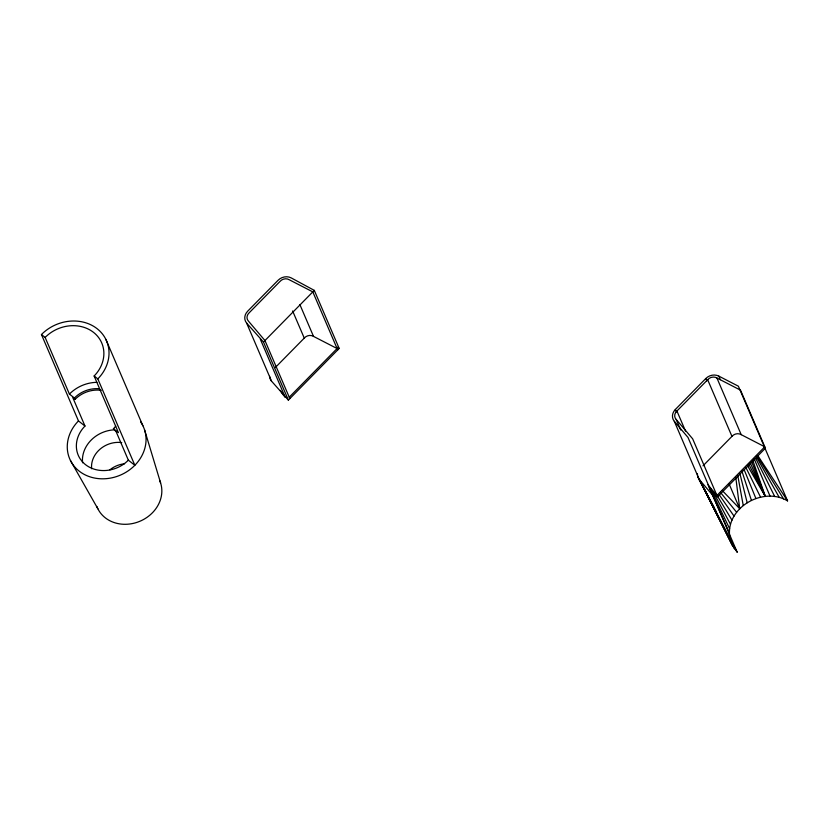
<?xml version="1.0" encoding="UTF-8"?>
<svg xmlns="http://www.w3.org/2000/svg" width="829" height="829" viewBox="0 0 829 829"><rect width="100%" height="100%" fill="white"/><g stroke="black" fill="none" stroke-linecap="round" stroke-linejoin="round"><path stroke-width="1.24" d="M729.634 536.166C726.297 507.172 763.333 486.374 787.55 500.882L763.26 444.251M288.368 400.117L263.477 342.056L314.295 290.378L291.103 277.85A10.414 9.036 -23.2 0 0 278.088 280.264L247.653 311.217A10.414 9.036 -23.2 0 0 246.627 323.082L271.518 381.143L288.368 400.117L339.185 348.439L314.295 290.378M275.249 367.61L304.264 338.108A6.746 5.844 -23.2 0 1 313.517 336.398L337.092 348.532L289.238 397.195M674.329 421.35L687.997 437.432L737.147 552.145L732.297 545.233L699.21 479.411L674.329 421.35A10.414 9.036 -23.2 0 1 675.345 409.485L705.78 378.532A10.414 9.036 -23.2 0 1 718.805 376.117L738.38 386.19L762.753 443.069M680.744 430.075L676.195 419.453A6.891 5.969 -23.2 0 1 676.92 411.018L707.676 379.734A6.746 5.844 -23.2 0 1 716.93 378.014L740.504 390.148L764.784 446.8L716.94 495.462L707.883 484.81M703.002 465.825L731.955 436.386A6.746 5.844 -23.2 0 1 741.209 434.665L764.784 446.8M337.372 347.216L339.185 348.439M115.749 426.054A27.813 24.114 -23.2 0 1 113.428 428.717L116.205 431.836L128.35 460.168L134.847 465.276L97.822 378.894A40.175 34.828 -23.2 0 0 97.159 328.73A40.175 34.828 -23.2 0 0 41.45 334.533L45.139 337.434L69.418 394.086L74.403 398.003L75.004 399.423A27.813 24.114 -23.2 0 1 101.273 390.314M45.139 337.434A34.922 30.279 -23.2 0 1 93.563 332.388A34.922 30.279 -23.2 0 1 94.143 375.993L97.822 378.894M113.428 428.717L118.423 432.645L94.143 375.993M75.004 399.423L72.838 397.713L84.983 426.044A30.911 26.797 -23.2 0 0 80.6 459.484L82.838 462.219A30.911 26.797 -23.2 0 0 128.35 460.168M41.45 334.533L78.475 420.925L84.983 426.044M246.627 323.082L263.477 342.056M722.163 490.416L739.717 508.705L735.748 477.079M676.195 419.453L692.661 438.821L716.94 495.462M712.878 495.493L699.21 479.411L697.697 476.675L715.831 510.954M720.442 492.385L736.618 512.26M719.334 494.986L734.017 516.094M757.841 455.701L787.55 500.882M757.209 456.126L783.56 498.923M716.764 494.954L731.966 520.156M747.343 465.401L765.312 496.426L753.012 461.028M70.444 460.478L97.863 508.778M756.172 456.385L779.27 497.473M712.94 491.421L730.494 524.374M714.173 507.752L699.21 479.411L734.453 548.86M737.147 552.145L699.21 479.411L732.297 545.233M748.836 464.302L765.312 496.426L751.716 461.826M755.768 458.437L774.742 496.561M745.893 467.473L760.566 497.203M709.655 487.151L729.613 528.674M750.069 462.52L765.312 496.426M709.075 487.411L729.365 532.985M718.805 376.117L720.328 379.672M716.93 378.014L741.209 434.665M707.676 379.734L731.955 436.386M705.78 378.532L706.795 380.905M729.095 483.929L739.717 508.705M676.92 411.018L685.521 431.08M675.345 409.485L676.36 411.858M337.704 349.942L312.813 291.881L289.238 279.746A6.746 5.844 -23.2 0 0 279.984 281.466L249.228 312.751A6.891 5.969 -23.2 0 0 248.503 321.186L264.959 340.553L289.849 398.614M299.86 304.533L313.517 336.398M292.627 310.968L304.264 338.108M260.306 339.165L285.186 397.226A37.087 32.155 -23.2 0 1 280.347 390.314M105.853 339.341L142.878 425.723M754.141 458.758L770.068 496.208M744.255 469.939L755.913 498.53M741.841 470.934L751.426 500.374M144.598 429.95L160.608 482.955M740.007 474.022L747.178 502.716M737.758 475.442L743.25 505.503M697.355 473.535L697.583 475.628M82.579 462.789A30.911 26.797 -23.2 0 1 114.35 429.826M91.646 468.768A24.725 21.44 -23.2 0 1 121.759 442.603M109.884 469.805A24.725 21.44 -23.2 0 1 124.578 463.753M159.696 480.551A33.999 29.471 -23.2 0 1 139.604 521.389A33.999 29.471 -23.2 0 1 96.838 506.426M74.403 398.003A27.813 24.114 -23.2 0 1 99.501 388.77M140.547 421.806A40.175 34.828 -23.2 0 1 129.645 469.805A40.175 34.828 -23.2 0 1 76.786 469.059A40.175 34.828 -23.2 0 1 78.475 420.925M69.418 394.086A34.922 30.279 -23.2 0 1 96.869 382.324M271.518 381.143A10.414 9.036 -23.2 0 1 269.643 376.325M709.987 487.649A34.922 30.279 -23.2 0 0 717.541 496.882L765.395 448.209A34.922 30.279 -23.2 0 0 763.737 447.007"/></g></svg>
